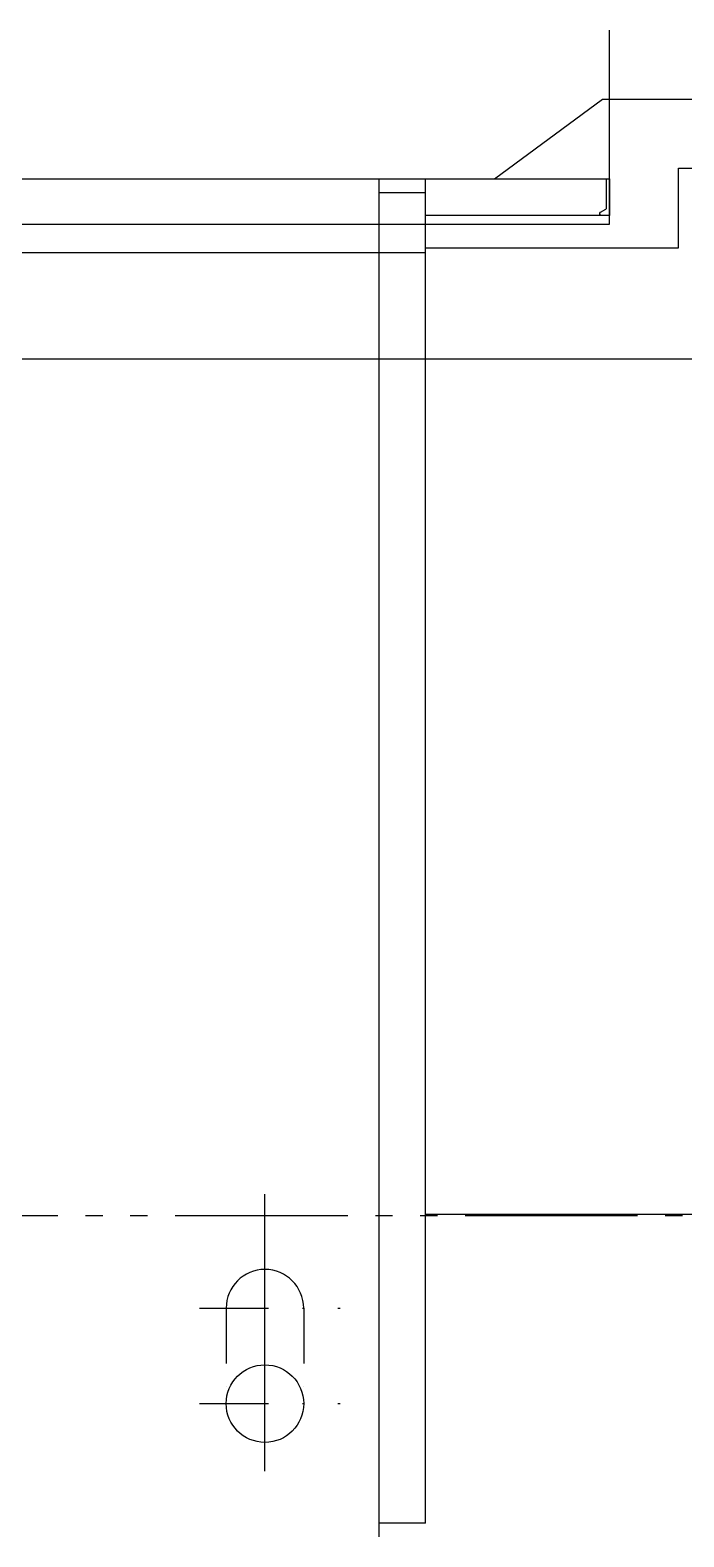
# Model space of a CAD drawing. Extents: x 33214 to 95067, y 8279 to 51908.
# Drawn here: x 46046 to 47467, y 43238 to 46511 of the extents above; entities that cross this region are included whole.
import ezdxf

# ---------------------------------------------------------------- set-up
doc = ezdxf.new("R2010")
doc.units = 0
doc.header["$LTSCALE"] = 300
doc.header["$MEASUREMENT"] = 0
for name, pattern in [('CENTER', [3, 2.5, -0.25, 0, -0.25]), ('DASHDOT', [1, 0.5, -0.25, 0, -0.25]), ('PHANTOM', [2.1, 1.25, -0.2, 0.125, -0.2, 0.125, -0.2]), ('SNT-025', [0.74, 0.4, -0.17, 0, -0.17])]:
    doc.linetypes.add(name, pattern=pattern)
doc.layers.get('0').update_dxf_attribs({"linetype": 'CONTINUOUS'})
for name, color, linetype in [('700-XX-CO3', 3, 'CONTINUOUS'), ('CO2', 2, 'CONTINUOUS'), ('LINJE', 3, 'CONTINUOUS'), ('M0CE1', 1, 'CENTER'), ('S0CO1', 1, 'CONTINUOUS'), ('S0CO2', 2, 'CONTINUOUS'), ('S0CO3', 3, 'CONTINUOUS'), ('S0CO5', 4, 'CONTINUOUS'), ('S0PH1', 1, 'PHANTOM'), ('SCE1', 1, 'DASHDOT')]:
    doc.layers.add(name, color=color, linetype=linetype)

# ---------------------------------------------------------------- blocks, each defined once
blk = doc.blocks.new('HP80x7')
at = {"color": 0, "linetype": 'ByBlock'}
blk.add_lwpolyline([(16.9, -80, 0.773344), (19, -72.5), (8, -66.2, -0.267949), (6, -62.7), (6, 0), (0, 0), (0, -80), (17.1, -80)], format="xyb", dxfattribs=at)

msp = doc.modelspace()

# ---------------------------------------------------------------- linework, layer by layer
at = {"layer": '700-XX-CO3', "linetype": 'SNT-025'}
for p, q in [((46472, 43735.2), (46472, 43527.8)), ((46640.3, 43735.2), (46640.3, 43527.8))]:
    msp.add_line(p, q, dxfattribs=at)
at = {"layer": '700-XX-CO3'}
msp.add_circle((46556.1, 43527.8), 84.2, dxfattribs=at)
msp.add_arc((46556.1, 43735.2), 84.2, 0, 180, dxfattribs=at)
at = {"layer": 'CO2', "linetype": 'Continuous'}
msp.add_line((46804.7, 43238.4), (46804.7, 46188.4), dxfattribs=at)
at = {"layer": 'LINJE'}
for points in [[(43926.2, 46089.9), (47304.7, 46089.9), (47304.7, 46361.4)], [(44867.5, 45797.2), (47806.8, 45797.2), (48806.8, 46361.4)]]:
    msp.add_lwpolyline(points, dxfattribs=at)
at = {"layer": 'M0CE1'}
for p, q in [((46556.1, 43465.2), (46556.1, 43983)), ((46556.1, 43381), (46556.1, 43651.3))]:
    msp.add_line(p, q, dxfattribs=at)
at = {"layer": 'S0CO1'}
msp.add_line((46904.7, 43268.4), (46804.7, 43268.4), dxfattribs=at)
for points in [[(49804.7, 43938.4), (46904.7, 43938.4), (46904.7, 46038.4), (47454.7, 46038.4), (47454.7, 46211.4), (49804.7, 46211.4)], [(47287.6, 46108.4), (46904.7, 46108.4), (46904.7, 46188.4)]]:
    msp.add_lwpolyline(points, dxfattribs=at)
at = {"layer": 'S0CO1', "flags": 128}
for points in [[(46804.7, 46158.4), (46904.7, 46158.4)], [(46904.7, 43268.4), (46904.7, 46160.4)], [(44362.6, 46028.4), (46902.6, 46028.4)]]:
    msp.add_lwpolyline(points, dxfattribs=at)
at = {"layer": 'S0CO3'}
msp.add_line((47304.7, 46361.4), (47304.7, 46511.4), dxfattribs=at)
msp.add_lwpolyline([(46804.7, 43238.4), (46804.7, 46188.4)], dxfattribs=at)
at = {"layer": 'S0CO5'}
msp.add_line((47054.7, 46188.4), (47289.7, 46361.4), dxfattribs=at)
for points in [[(36517.7, 46188.4), (47304.7, 46188.4), (47304.7, 46361.4), (50011.3, 46361.4)], [(47289.7, 46361.4), (47304.7, 46361.4)]]:
    msp.add_lwpolyline(points, dxfattribs=at)
at = {"layer": 'S0PH1', "flags": 128}
msp.add_lwpolyline([(38379.1, 43728.4), (45306.8, 43728.4), (45306.8, 43936.4), (49802.6, 43936.4)], dxfattribs=at)
at = {"layer": 'SCE1'}
for p, q in [((46414.2, 43735.2), (46719.7, 43735.2)), ((46414.2, 43527.8), (46719.7, 43527.8))]:
    msp.add_line(p, q, dxfattribs=at)

# ---------------------------------------------------------------- block references
at = {"layer": 'S0CO2', "xscale": -1}
msp.add_blockref('HP80x7', (47304.7, 46188.4), dxfattribs=at)

doc.saveas('drawing.dxf')
